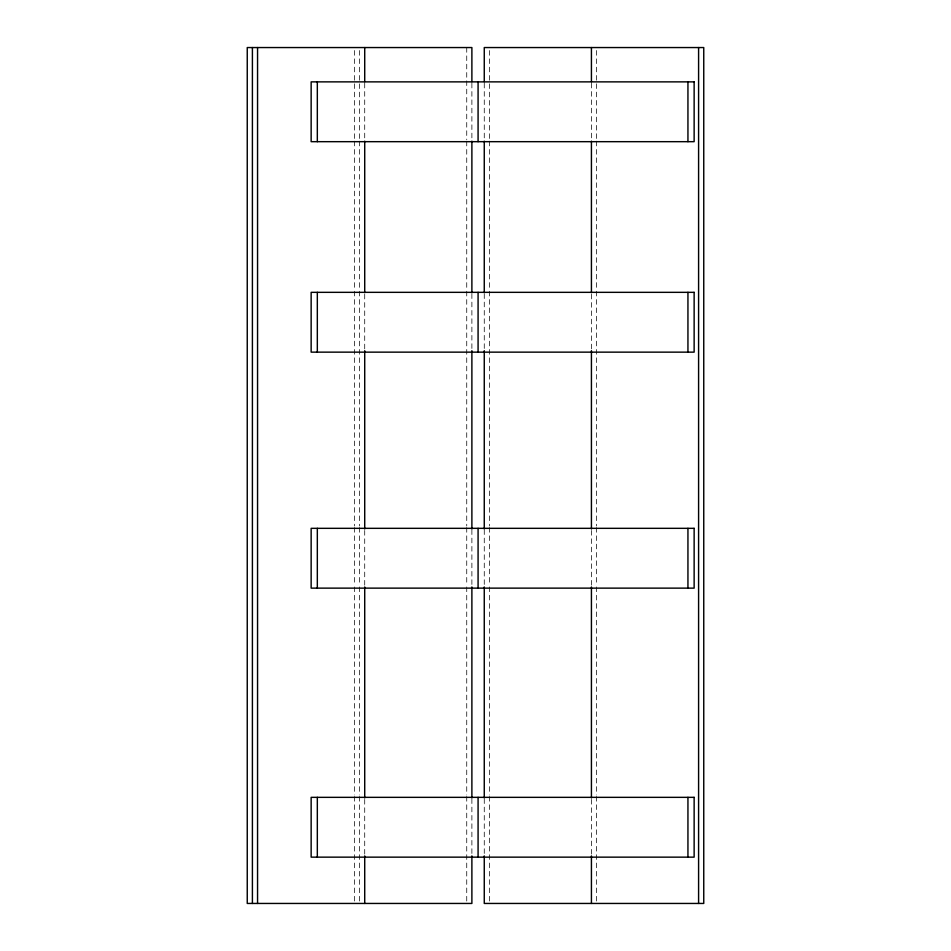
<?xml version="1.0" encoding="UTF-8"?>
<svg xmlns="http://www.w3.org/2000/svg" width="951" height="951" viewBox="0 0 951 951"><rect width="100%" height="100%" fill="white"/><g stroke="black" fill="none" stroke-linecap="round" stroke-linejoin="round"><path stroke-width="0.71" stroke-dasharray="4.75 3.57" d="M596.586 50.522L596.586 139.678M596.586 141.164L596.586 289.758M596.586 291.244L596.586 526.022M596.586 527.508L596.586 585.459M596.586 586.945L596.586 794.977M596.586 796.462L596.586 901.964M591.427 83.212L591.427 139.678M591.427 294.216L591.427 349.195M591.427 530.48L591.427 585.459M591.427 799.434L591.427 854.414M489.42 50.522L489.42 139.678M489.42 141.164L489.42 289.758M489.42 291.244L489.42 526.022M489.42 527.508L489.42 585.459M489.42 586.945L489.42 794.977M489.42 796.462L489.42 901.964M484.261 83.212L484.261 140.213M484.261 293.788L484.261 349.231M484.261 529.778L484.261 586.672M484.261 798.792L484.261 854.414M471.886 83.212L471.886 140.213M471.886 293.788L471.886 349.231M471.886 529.778L471.886 586.672M471.886 798.792L471.886 854.414M466.739 47.55L466.739 139.678M466.739 141.164L466.739 289.758M466.739 291.244L466.739 526.022M466.739 527.508L466.739 585.459M466.739 586.945L466.739 794.977M466.739 796.462L466.739 901.964M364.72 83.212L364.72 139.678M364.72 294.216L364.72 349.195M364.72 530.48L364.72 585.459M364.72 799.434L364.72 854.414M359.573 50.522L359.573 139.678M359.573 141.164L359.573 289.758M359.573 291.244L359.573 526.022M359.573 527.508L359.573 585.459M359.573 586.945L359.573 794.977M359.573 796.462L359.573 901.964M354.414 50.522L354.414 139.678M354.414 141.164L354.414 289.758M354.414 291.244L354.414 526.022M354.414 527.508L354.414 585.459M354.414 586.945L354.414 794.977M354.414 796.462L354.414 901.964"/><path stroke-width="1.43" d="M698.593 47.55L698.593 903.45M687.942 81.869L687.942 141.675M687.942 292.337L687.942 352.143M687.942 528.328L687.942 588.134M687.942 797.342L687.942 857.148M591.427 47.55L591.427 81.727M591.427 141.164L591.427 292.73M591.427 350.681L591.427 528.994M591.427 586.945L591.427 797.948M591.427 855.9L591.427 903.45M484.261 81.727L484.261 47.55L703.752 47.55L703.752 903.45L484.261 903.45L484.261 855.9M484.261 141.164L484.261 292.73M484.261 350.681L484.261 528.994M484.261 586.945L484.261 797.948M478.08 81.869L478.08 141.675M478.08 292.337L478.08 352.143M478.08 528.328L478.08 588.134M478.08 797.342L478.08 857.148M471.886 81.727L471.886 47.55L247.248 47.55L247.248 903.45L471.886 903.45L471.886 855.9M471.886 141.164L471.886 292.73M471.886 350.681L471.886 528.994M471.886 586.945L471.886 797.948M364.72 47.55L364.72 81.727M364.72 141.164L364.72 292.73M364.72 350.681L364.72 528.994M364.72 586.945L364.72 797.948M364.72 855.9L364.72 903.45M317.325 81.869L317.325 141.675M317.325 292.337L317.325 352.143M317.325 528.328L317.325 588.134M317.325 797.342L317.325 857.148M257.555 47.55L257.555 903.45M252.407 47.55L252.407 903.45M694.135 81.869L311.143 81.869L311.143 141.675L694.135 141.675L694.135 81.869M694.135 292.337L311.143 292.337L311.143 352.143L694.135 352.143L694.135 292.337M694.135 528.328L311.143 528.328L311.143 588.134L694.135 588.134L694.135 528.328M694.135 797.342L311.143 797.342L311.143 857.148L694.135 857.148L694.135 797.342"/></g></svg>
